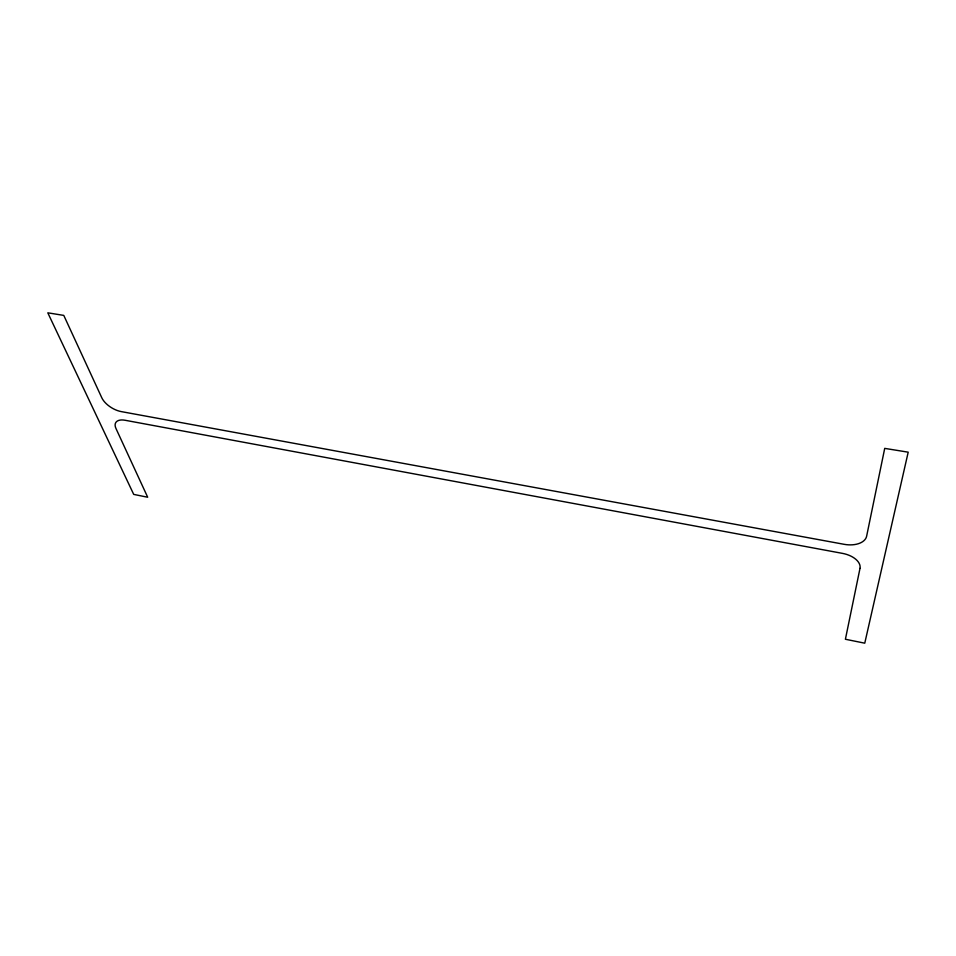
<?xml version="1.0" encoding="UTF-8"?>
<svg xmlns="http://www.w3.org/2000/svg" width="956" height="956" viewBox="0 0 956 956"><rect width="100%" height="100%" fill="white"/><g stroke="black" fill="none" stroke-linecap="round" stroke-linejoin="round"><path stroke-width="1.43" d="M859.994 568.378L845.403 639.253L864.762 643.185L908.2 452.176L884.718 448.376L866.626 536.22A20.482 12.105 10.1 0 1 844.196 544.322L121.221 411.594A17.1 8.783 31.3 0 1 101.79 397.768L63.777 315.396L47.8 312.815L133.709 494.395L147.69 497.24L115.963 428.479A16.575 8.377 30.4 0 1 125.128 420.27L842.511 553.381A19.849 11.376 10.7 0 1 859.994 568.378"/></g></svg>
